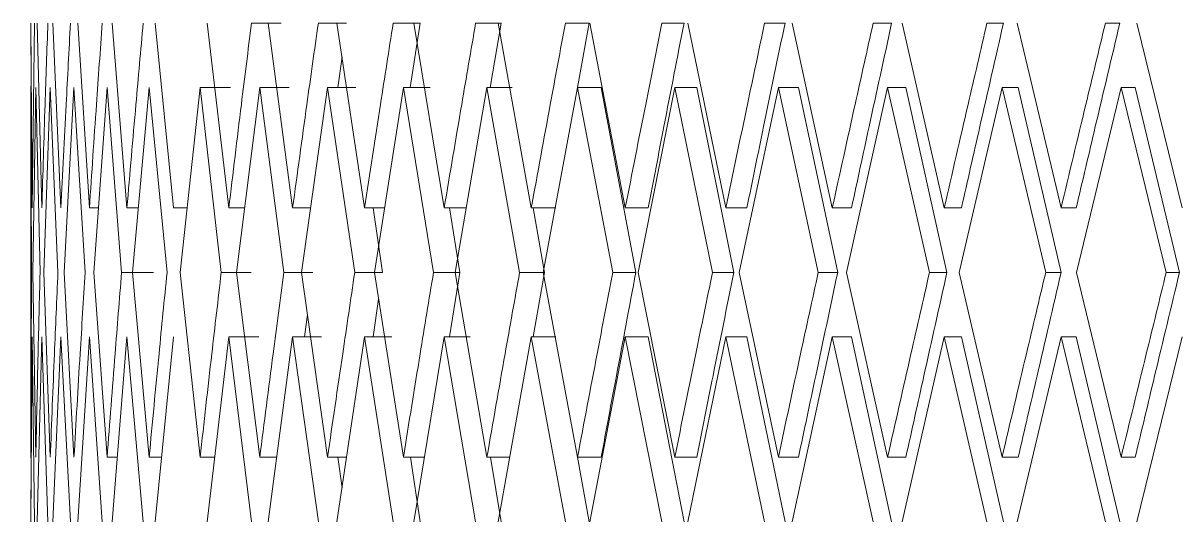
# Model space of a CAD drawing. Header units: centimetres. Extents: x -13594 to 4017, y -3206 to 1780.
# Drawn here: x 2300.24 to 2312.08, y -2209.11 to -2204 of the extents above; entities that cross this region are included whole.
import ezdxf

# ---------------------------------------------------------------- set-up
doc = ezdxf.new("R2010")
doc.units = ezdxf.units.CM

msp = doc.modelspace()

# ---------------------------------------------------------------- linework, layer by layer
at = {"color": 7, "linetype": 'Continuous', "lineweight": 0}
for p, q in [((2300.322, -2204.663), (2300.319, -2204.003)), ((2300.32, -2204.003), (2300.332, -2205.894)), ((2300.332, -2205.894), (2300.357, -2204.003)), ((2300.383, -2204.003), (2300.431, -2205.894)), ((2300.543, -2204.003), (2300.627, -2205.894)), ((2300.799, -2204.003), (2300.918, -2205.894)), ((2301.149, -2204.003), (2301.302, -2205.894)), ((2301.591, -2204.003), (2301.778, -2205.894)), ((2302.124, -2204.003), (2302.344, -2205.894)), ((2302.878, -2204.003), (2302.576, -2204.003)), ((2302.745, -2204.003), (2302.996, -2205.894)), ((2303.549, -2204.003), (2303.26, -2204.003)), ((2303.45, -2204.003), (2303.732, -2205.894)), ((2304.301, -2204.003), (2304.025, -2204.003)), ((2304.301, -2204.003), (2304.2, -2204.663)), ((2304.236, -2204.003), (2304.547, -2205.894)), ((2305.13, -2204.003), (2304.869, -2204.003)), ((2305.13, -2204.003), (2305.019, -2204.663)), ((2305.1, -2204.003), (2305.438, -2205.894)), ((2306.032, -2204.003), (2305.787, -2204.003)), ((2306.032, -2204.003), (2305.912, -2204.663)), ((2306.036, -2204.003), (2306.4, -2205.894)), ((2307.001, -2204.003), (2306.774, -2204.003)), ((2307.04, -2204.003), (2307.429, -2205.894)), ((2308.034, -2204.003), (2307.825, -2204.003)), ((2308.107, -2204.003), (2308.518, -2205.894)), ((2309.125, -2204.003), (2308.936, -2204.003)), ((2309.232, -2204.003), (2309.663, -2205.894)), ((2310.269, -2204.003), (2310.1, -2204.003)), ((2310.41, -2204.003), (2310.858, -2205.894)), ((2311.459, -2204.003), (2311.312, -2204.003)), ((2311.633, -2204.003), (2312.097, -2205.894)), ((2303.502, -2204.349), (2303.458, -2204.663)), ((2300.318, -2204.648), (2300.318, -2208.449)), ((2300.326, -2206.554), (2300.318, -2204.663)), ((2300.369, -2204.663), (2300.339, -2206.554)), ((2300.413, -2206.554), (2300.369, -2204.663)), ((2300.517, -2204.663), (2300.451, -2206.554)), ((2300.596, -2206.554), (2300.517, -2204.663)), ((2300.76, -2204.663), (2300.659, -2206.554)), ((2300.875, -2206.554), (2300.76, -2204.663)), ((2301.098, -2204.663), (2300.962, -2206.554)), ((2301.247, -2206.554), (2301.098, -2204.663)), ((2301.529, -2204.663), (2301.359, -2206.554)), ((2301.712, -2206.554), (2301.529, -2204.663)), ((2302.05, -2204.663), (2301.847, -2206.554)), ((2302.266, -2206.554), (2302.05, -2204.663)), ((2302.05, -2204.663), (2302.361, -2204.663)), ((2302.66, -2204.663), (2302.424, -2206.554)), ((2302.907, -2206.554), (2302.66, -2204.663)), ((2302.66, -2204.663), (2302.96, -2204.663)), ((2303.354, -2204.663), (2303.087, -2206.554)), ((2303.632, -2206.554), (2303.354, -2204.663)), ((2303.354, -2204.663), (2303.642, -2204.663)), ((2304.13, -2204.663), (2303.833, -2206.554)), ((2304.438, -2206.554), (2304.13, -2204.663)), ((2304.13, -2204.663), (2304.404, -2204.663)), ((2304.984, -2204.663), (2304.659, -2206.554)), ((2305.319, -2206.554), (2304.984, -2204.663)), ((2304.984, -2204.663), (2305.243, -2204.663)), ((2305.911, -2204.663), (2305.559, -2206.554)), ((2306.272, -2206.554), (2305.911, -2204.663)), ((2305.911, -2204.663), (2306.153, -2204.663)), ((2306.508, -2206.554), (2306.154, -2204.663)), ((2306.906, -2204.663), (2306.53, -2206.554)), ((2307.292, -2206.554), (2306.906, -2204.663)), ((2306.906, -2204.663), (2307.132, -2204.663)), ((2307.51, -2206.554), (2307.132, -2204.663)), ((2307.966, -2204.663), (2307.566, -2206.554)), ((2308.374, -2206.554), (2307.966, -2204.663)), ((2307.966, -2204.663), (2308.172, -2204.663)), ((2308.573, -2206.554), (2308.172, -2204.663)), ((2309.084, -2204.663), (2308.663, -2206.554)), ((2309.512, -2206.554), (2309.084, -2204.663)), ((2309.084, -2204.663), (2309.27, -2204.663)), ((2309.691, -2206.554), (2309.27, -2204.663)), ((2310.255, -2204.663), (2309.815, -2206.554)), ((2310.254, -2204.663), (2310.42, -2204.663)), ((2310.701, -2206.554), (2310.255, -2204.663)), ((2310.859, -2206.554), (2310.42, -2204.663)), ((2311.472, -2204.663), (2311.016, -2206.554)), ((2311.934, -2206.554), (2311.472, -2204.663)), ((2311.472, -2204.663), (2311.617, -2204.663)), ((2312.07, -2206.554), (2311.617, -2204.663)), ((2300.918, -2205.894), (2301.01, -2205.894)), ((2301.302, -2205.894), (2301.418, -2205.894)), ((2301.778, -2205.894), (2301.918, -2205.894)), ((2302.344, -2205.894), (2302.506, -2205.894)), ((2302.996, -2205.894), (2303.18, -2205.894)), ((2303.732, -2205.894), (2303.937, -2205.894)), ((2303.915, -2206.554), (2303.82, -2205.894)), ((2304.547, -2205.894), (2304.772, -2205.894)), ((2304.706, -2206.554), (2304.601, -2205.894)), ((2305.438, -2205.894), (2305.689, -2205.894)), ((2305.572, -2206.554), (2305.457, -2205.894)), ((2306.4, -2205.894), (2306.634, -2205.894)), ((2307.429, -2205.894), (2307.644, -2205.894)), ((2308.518, -2205.894), (2308.715, -2205.894)), ((2309.663, -2205.894), (2309.839, -2205.894)), ((2310.858, -2205.894), (2311.013, -2205.894)), ((2300.318, -2208.445), (2300.326, -2206.554)), ((2300.339, -2206.554), (2300.369, -2208.445)), ((2300.451, -2206.554), (2300.517, -2208.445)), ((2300.659, -2206.554), (2300.76, -2208.445)), ((2300.962, -2206.554), (2301.098, -2208.445)), ((2301.572, -2206.554), (2301.247, -2206.554)), ((2301.359, -2206.554), (2301.529, -2208.445)), ((2301.847, -2206.554), (2302.05, -2208.445)), ((2302.573, -2206.554), (2302.266, -2206.554)), ((2302.424, -2206.554), (2302.66, -2208.445)), ((2303.203, -2206.554), (2302.907, -2206.554)), ((2303.087, -2206.554), (2303.354, -2208.445)), ((2303.915, -2206.554), (2303.632, -2206.554)), ((2303.833, -2206.554), (2304.13, -2208.445)), ((2304.706, -2206.554), (2304.438, -2206.554)), ((2304.706, -2206.554), (2304.6, -2207.214)), ((2304.659, -2206.554), (2304.984, -2208.445)), ((2305.572, -2206.554), (2305.319, -2206.554)), ((2305.572, -2206.554), (2305.456, -2207.214)), ((2305.559, -2206.554), (2305.911, -2208.445)), ((2306.508, -2206.554), (2306.272, -2206.554)), ((2306.53, -2206.554), (2306.906, -2208.445)), ((2307.51, -2206.554), (2307.292, -2206.554)), ((2307.566, -2206.554), (2307.966, -2208.445)), ((2308.573, -2206.554), (2308.374, -2206.554)), ((2308.663, -2206.554), (2309.084, -2208.445)), ((2309.691, -2206.554), (2309.512, -2206.554)), ((2309.815, -2206.554), (2310.255, -2208.445)), ((2310.859, -2206.554), (2310.701, -2206.554)), ((2311.016, -2206.554), (2311.472, -2208.445)), ((2312.07, -2206.554), (2311.934, -2206.554)), ((2303.876, -2206.826), (2303.819, -2207.214)), ((2303.148, -2206.983), (2303.117, -2207.214)), ((2300.332, -2207.214), (2300.32, -2209.105)), ((2300.357, -2209.105), (2300.332, -2207.214)), ((2300.431, -2207.214), (2300.383, -2209.105)), ((2300.493, -2209.105), (2300.431, -2207.214)), ((2300.627, -2207.214), (2300.543, -2209.105)), ((2300.723, -2209.105), (2300.627, -2207.214)), ((2300.918, -2207.214), (2300.799, -2209.105)), ((2301.049, -2209.105), (2300.918, -2207.214)), ((2301.302, -2207.214), (2301.149, -2209.105)), ((2301.468, -2209.105), (2301.302, -2207.214)), ((2301.778, -2207.214), (2301.591, -2209.105)), ((2302.344, -2207.214), (2302.124, -2209.105)), ((2302.576, -2209.105), (2302.344, -2207.214)), ((2302.344, -2207.214), (2302.65, -2207.214)), ((2302.996, -2207.214), (2302.745, -2209.105)), ((2302.996, -2207.214), (2303.291, -2207.214)), ((2303.26, -2209.105), (2302.997, -2207.214)), ((2303.732, -2207.214), (2303.45, -2209.105)), ((2304.025, -2209.105), (2303.732, -2207.214)), ((2303.732, -2207.214), (2304.013, -2207.214)), ((2304.547, -2207.214), (2304.236, -2209.105)), ((2304.869, -2209.105), (2304.547, -2207.214)), ((2304.547, -2207.214), (2304.814, -2207.214)), ((2305.438, -2207.214), (2305.1, -2209.105)), ((2305.787, -2209.105), (2305.438, -2207.214)), ((2305.438, -2207.214), (2305.689, -2207.214)), ((2306.4, -2207.214), (2306.036, -2209.105)), ((2306.774, -2209.105), (2306.4, -2207.214)), ((2306.4, -2207.214), (2306.634, -2207.214)), ((2307.001, -2209.105), (2306.634, -2207.214)), ((2307.429, -2207.214), (2307.04, -2209.105)), ((2307.825, -2209.105), (2307.429, -2207.214)), ((2307.429, -2207.214), (2307.644, -2207.214)), ((2308.034, -2209.105), (2307.644, -2207.214)), ((2308.518, -2207.214), (2308.107, -2209.105)), ((2308.936, -2209.105), (2308.518, -2207.214)), ((2308.518, -2207.214), (2308.715, -2207.214)), ((2309.125, -2209.105), (2308.715, -2207.214)), ((2309.663, -2207.214), (2309.232, -2209.105)), ((2310.1, -2209.105), (2309.663, -2207.214)), ((2309.663, -2207.214), (2309.839, -2207.214)), ((2310.269, -2209.105), (2309.839, -2207.214)), ((2310.858, -2207.214), (2310.41, -2209.105)), ((2311.312, -2209.105), (2310.858, -2207.214)), ((2310.858, -2207.214), (2311.013, -2207.214)), ((2311.459, -2209.105), (2311.013, -2207.214)), ((2312.097, -2207.214), (2311.633, -2209.105)), ((2300.319, -2209.105), (2300.322, -2208.445)), ((2301.098, -2208.445), (2301.202, -2208.445)), ((2301.529, -2208.445), (2301.657, -2208.445)), ((2302.05, -2208.445), (2302.201, -2208.445)), ((2302.66, -2208.445), (2302.833, -2208.445)), ((2303.354, -2208.445), (2303.549, -2208.445)), ((2303.502, -2208.758), (2303.459, -2208.445)), ((2304.13, -2208.445), (2304.345, -2208.445)), ((2304.301, -2209.105), (2304.201, -2208.445)), ((2304.984, -2208.445), (2305.218, -2208.445)), ((2305.13, -2209.105), (2305.02, -2208.445)), ((2305.911, -2208.445), (2306.154, -2208.445)), ((2306.032, -2209.105), (2305.912, -2208.445)), ((2306.906, -2208.445), (2307.132, -2208.445)), ((2307.966, -2208.445), (2308.172, -2208.445)), ((2309.084, -2208.445), (2309.27, -2208.445)), ((2310.255, -2208.445), (2310.42, -2208.445)), ((2311.472, -2208.445), (2311.617, -2208.445))]:
    msp.add_line(p, q, dxfattribs=at)
for radius in [406.205, 406.022, 404.866, 400.131]:
    msp.add_circle((1945.049, -1822.821), radius, dxfattribs=at)
for points, knots in [([(2300.431, -2205.894), (2300.442, -2205.541), (2300.461, -2204.911), (2300.483, -2204.281), (2300.493, -2204.003)], [0, 0, 0, 0, 0.5599999, 1, 1, 1, 1]), ([(2300.627, -2205.894), (2300.644, -2205.541), (2300.675, -2204.911), (2300.709, -2204.281), (2300.723, -2204.003)], [0, 0, 0, 0, 0.56, 1, 1, 1, 1]), ([(2300.918, -2205.894), (2300.941, -2205.541), (2300.984, -2204.911), (2301.029, -2204.281), (2301.049, -2204.003)], [0, 0, 0, 0, 0.5599999, 1, 1, 1, 1]), ([(2301.302, -2205.894), (2301.332, -2205.541), (2301.386, -2204.911), (2301.443, -2204.281), (2301.468, -2204.003)], [0, 0, 0, 0, 0.56, 1, 1, 1, 1]), ([(2302.344, -2205.894), (2302.387, -2205.541), (2302.462, -2204.911), (2302.541, -2204.281), (2302.576, -2204.003)], [0, 0, 0, 0, 0.56, 1, 1, 1, 1]), ([(2302.996, -2205.894), (2303.045, -2205.541), (2303.131, -2204.911), (2303.22, -2204.281), (2303.26, -2204.003)], [0, 0, 0, 0, 0.56, 1, 1, 1, 1]), ([(2303.732, -2205.894), (2303.786, -2205.541), (2303.883, -2204.911), (2303.982, -2204.281), (2304.025, -2204.003)], [0, 0, 0, 0, 0.56, 1, 1, 1, 1]), ([(2304.547, -2205.894), (2304.607, -2205.541), (2304.713, -2204.911), (2304.821, -2204.281), (2304.869, -2204.003)], [0, 0, 0, 0, 0.5599999, 1, 1, 1, 1]), ([(2305.438, -2205.894), (2305.503, -2205.541), (2305.618, -2204.911), (2305.735, -2204.281), (2305.787, -2204.003)], [0, 0, 0, 0, 0.56, 1, 1, 1, 1]), ([(2306.4, -2205.894), (2306.469, -2205.541), (2306.593, -2204.911), (2306.719, -2204.281), (2306.774, -2204.003)], [0, 0, 0, 0, 0.56, 1, 1, 1, 1]), ([(2307.001, -2204.003), (2306.932, -2204.356), (2306.809, -2204.986), (2306.688, -2205.617), (2306.634, -2205.894)], [0, 0, 0, 0, 0.56, 1, 1, 1, 1]), ([(2307.429, -2205.894), (2307.502, -2205.541), (2307.633, -2204.911), (2307.767, -2204.281), (2307.825, -2204.003)], [0, 0, 0, 0, 0.56, 1, 1, 1, 1]), ([(2308.034, -2204.003), (2307.961, -2204.356), (2307.83, -2204.986), (2307.701, -2205.617), (2307.644, -2205.894)], [0, 0, 0, 0, 0.56, 1, 1, 1, 1]), ([(2308.518, -2205.894), (2308.595, -2205.541), (2308.734, -2204.911), (2308.874, -2204.281), (2308.936, -2204.003)], [0, 0, 0, 0, 0.56, 1, 1, 1, 1]), ([(2309.125, -2204.003), (2309.048, -2204.356), (2308.91, -2204.986), (2308.774, -2205.617), (2308.715, -2205.894)], [0, 0, 0, 0, 0.56, 1, 1, 1, 1]), ([(2309.663, -2205.894), (2309.744, -2205.541), (2309.889, -2204.911), (2310.036, -2204.281), (2310.1, -2204.003)], [0, 0, 0, 0, 0.56, 1, 1, 1, 1]), ([(2310.269, -2204.003), (2310.188, -2204.356), (2310.044, -2204.986), (2309.902, -2205.617), (2309.839, -2205.894)], [0, 0, 0, 0, 0.56, 1, 1, 1, 1]), ([(2310.858, -2205.894), (2310.942, -2205.541), (2311.093, -2204.911), (2311.245, -2204.281), (2311.312, -2204.003)], [0, 0, 0, 0, 0.56, 1, 1, 1, 1]), ([(2311.459, -2204.003), (2311.376, -2204.356), (2311.226, -2204.986), (2311.078, -2205.617), (2311.013, -2205.894)], [0, 0, 0, 0, 0.56, 1, 1, 1, 1]), ([(2300.369, -2208.445), (2300.377, -2208.092), (2300.39, -2207.462), (2300.406, -2206.832), (2300.413, -2206.554)], [0, 0, 0, 0, 0.56, 1, 1, 1, 1]), ([(2300.517, -2208.445), (2300.531, -2208.092), (2300.556, -2207.462), (2300.584, -2206.832), (2300.596, -2206.554)], [0, 0, 0, 0, 0.56, 1, 1, 1, 1]), ([(2300.76, -2208.445), (2300.781, -2208.092), (2300.817, -2207.462), (2300.857, -2206.832), (2300.875, -2206.554)], [0, 0, 0, 0, 0.56, 1, 1, 1, 1]), ([(2301.098, -2208.445), (2301.125, -2208.092), (2301.173, -2207.462), (2301.225, -2206.832), (2301.247, -2206.554)], [0, 0, 0, 0, 0.56, 1, 1, 1, 1]), ([(2301.529, -2208.445), (2301.562, -2208.092), (2301.622, -2207.462), (2301.684, -2206.832), (2301.712, -2206.554)], [0, 0, 0, 0, 0.56, 1, 1, 1, 1]), ([(2302.05, -2208.445), (2302.09, -2208.092), (2302.16, -2207.462), (2302.234, -2206.832), (2302.266, -2206.554)], [0, 0, 0, 0, 0.56, 1, 1, 1, 1]), ([(2302.66, -2208.445), (2302.705, -2208.092), (2302.786, -2207.462), (2302.87, -2206.832), (2302.907, -2206.554)], [0, 0, 0, 0, 0.56, 1, 1, 1, 1]), ([(2303.354, -2208.445), (2303.405, -2208.092), (2303.497, -2207.462), (2303.591, -2206.832), (2303.632, -2206.554)], [0, 0, 0, 0, 0.56, 1, 1, 1, 1]), ([(2304.13, -2208.445), (2304.187, -2208.092), (2304.288, -2207.462), (2304.392, -2206.832), (2304.438, -2206.554)], [0, 0, 0, 0, 0.56, 1, 1, 1, 1]), ([(2304.984, -2208.445), (2305.046, -2208.092), (2305.156, -2207.462), (2305.269, -2206.832), (2305.319, -2206.554)], [0, 0, 0, 0, 0.5599999, 1, 1, 1, 1]), ([(2305.911, -2208.445), (2305.978, -2208.092), (2306.097, -2207.462), (2306.218, -2206.832), (2306.272, -2206.554)], [0, 0, 0, 0, 0.56, 1, 1, 1, 1]), ([(2306.508, -2206.554), (2306.442, -2206.907), (2306.322, -2207.537), (2306.205, -2208.168), (2306.154, -2208.445)], [0, 0, 0, 0, 0.56, 1, 1, 1, 1]), ([(2306.906, -2208.445), (2306.978, -2208.092), (2307.105, -2207.462), (2307.235, -2206.832), (2307.292, -2206.554)], [0, 0, 0, 0, 0.5599999, 1, 1, 1, 1]), ([(2307.51, -2206.554), (2307.439, -2206.907), (2307.312, -2207.537), (2307.187, -2208.168), (2307.132, -2208.445)], [0, 0, 0, 0, 0.56, 1, 1, 1, 1]), ([(2307.966, -2208.445), (2308.041, -2208.092), (2308.176, -2207.462), (2308.313, -2206.832), (2308.374, -2206.554)], [0, 0, 0, 0, 0.56, 1, 1, 1, 1]), ([(2308.573, -2206.554), (2308.498, -2206.907), (2308.363, -2207.537), (2308.231, -2208.168), (2308.172, -2208.445)], [0, 0, 0, 0, 0.56, 1, 1, 1, 1]), ([(2309.084, -2208.445), (2309.163, -2208.092), (2309.305, -2207.462), (2309.449, -2206.832), (2309.512, -2206.554)], [0, 0, 0, 0, 0.56, 1, 1, 1, 1]), ([(2309.691, -2206.554), (2309.612, -2206.907), (2309.471, -2207.537), (2309.332, -2208.168), (2309.27, -2208.445)], [0, 0, 0, 0, 0.5599999, 1, 1, 1, 1]), ([(2310.255, -2208.445), (2310.337, -2208.092), (2310.485, -2207.462), (2310.635, -2206.832), (2310.701, -2206.554)], [0, 0, 0, 0, 0.56, 1, 1, 1, 1]), ([(2310.859, -2206.554), (2310.776, -2206.907), (2310.63, -2207.537), (2310.484, -2208.168), (2310.42, -2208.445)], [0, 0, 0, 0, 0.56, 1, 1, 1, 1]), ([(2311.472, -2208.445), (2311.558, -2208.092), (2311.711, -2207.462), (2311.866, -2206.832), (2311.934, -2206.554)], [0, 0, 0, 0, 0.56, 1, 1, 1, 1]), ([(2312.07, -2206.554), (2311.985, -2206.907), (2311.833, -2207.537), (2311.683, -2208.168), (2311.617, -2208.445)], [0, 0, 0, 0, 0.5599999, 1, 1, 1, 1])]:
    msp.add_open_spline(points, degree=3, knots=knots, dxfattribs=at)

doc.saveas('drawing.dxf')
